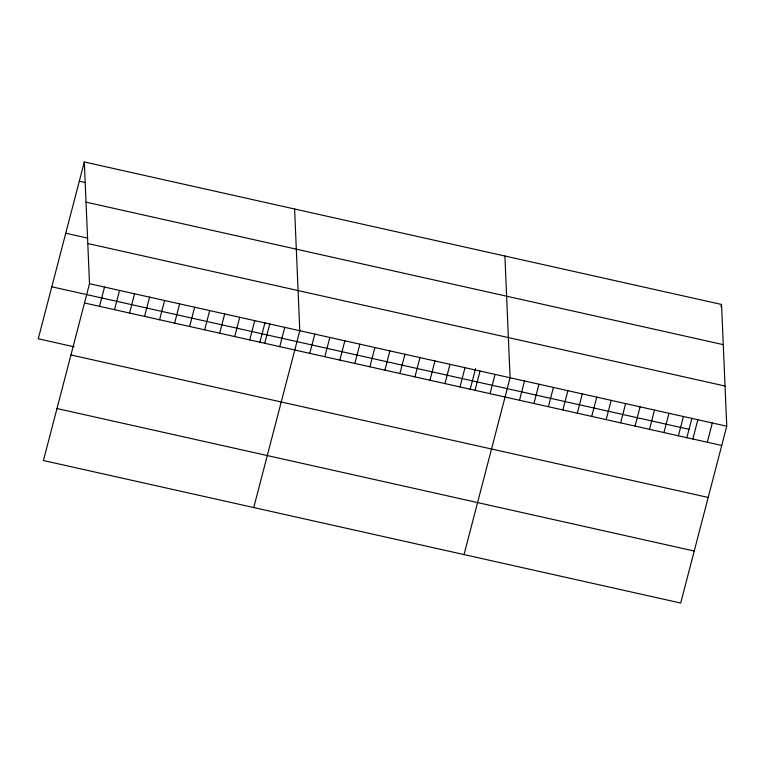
<?xml version="1.0" encoding="UTF-8"?>
<svg xmlns="http://www.w3.org/2000/svg" width="765" height="765" viewBox="0 0 765 765"><rect width="100%" height="100%" fill="white"/><g stroke="black" fill="none" stroke-linecap="round" stroke-linejoin="round"><path stroke-width="1.15" d="M84.313 161.97L89.505 283.71L43.442 460.53L680.687 603.03L726.75 426.21L721.558 304.47L84.313 161.97L38.25 338.79L74.071 346.803M99.507 306.325L104.528 287.066M114.53 309.682L119.541 290.423M129.553 313.048L134.564 293.789M144.566 316.404L149.586 297.145M159.589 319.76L164.609 300.502M174.611 323.117L179.632 303.858M189.634 326.483L194.645 307.224M204.657 329.839L209.667 310.58M219.67 333.196L224.69 313.937M234.692 336.552L239.713 317.293M249.715 339.918L254.735 320.659M259.832 342.491L264.996 322.658M264.738 343.275L269.749 324.016M279.761 346.631L284.771 327.372M253.741 507.558L299.794 330.738L294.601 208.998M309.796 353.353L314.817 334.095M324.819 356.71L329.839 337.451M339.842 360.066L344.852 340.808M354.864 363.432L359.875 344.174M369.878 366.789L374.898 347.53M384.9 370.145L389.921 350.886M399.923 373.502L404.943 354.243M414.946 376.868L419.966 357.609M429.968 380.224L434.979 360.965M444.991 383.581L450.002 364.322M460.004 386.937L465.024 367.678M470.121 389.509L475.572 368.567M475.027 390.303L480.047 371.044M490.049 393.659L495.07 374.401M464.03 554.577L510.083 377.757L504.89 256.017M519.511 400.248L524.532 380.989M533.96 403.48L538.971 384.221M548.4 406.703L553.42 387.444M562.849 409.935L567.86 390.676M577.288 413.167L582.308 393.908M591.737 416.399L596.748 397.14M606.176 419.622L611.197 400.372M620.625 422.854L625.636 403.595M635.065 426.086L640.085 406.827M649.514 429.318L654.524 410.059M663.953 432.55L668.973 413.291M678.402 435.773L683.413 416.514M686.779 437.963L691.952 418.139M720.965 306.736L721.558 304.47M692.841 439.005L697.862 419.746M707.29 442.237L712.301 422.978M79.292 181.229L85.068 182.519M86.024 202.142L723.269 344.642M65.752 233.229L87.698 238.135M87.793 243.538L725.038 386.038M89.505 283.71L726.75 426.21M51.791 286.799L689.045 429.299M84.485 302.969L721.73 445.469M70.944 354.96L708.189 497.46M56.993 408.539L694.238 551.029"/></g></svg>
